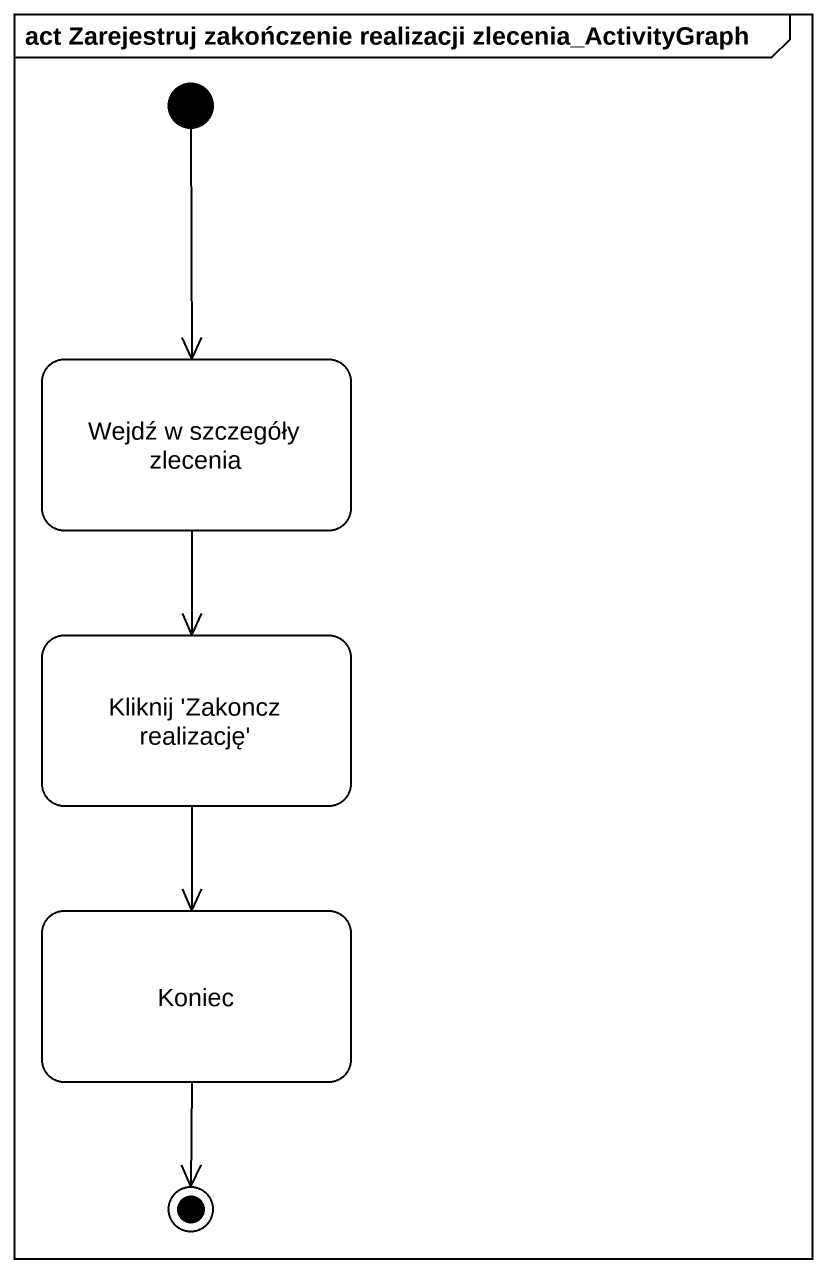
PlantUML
@startuml
mainframe act Zarejestruj zakończenie realizacji zlecenia_ActivityGraph
hide empty description
state "Wejdź w szczegóły zlecenia" as Wejdź_w_szczegóły_zlecenia
state "Kliknij 'Zakoncz realizację'" as Kliknij_Zakoncz_realizację
state Koniec
[*] --> Wejdź_w_szczegóły_zlecenia
Wejdź_w_szczegóły_zlecenia --> Kliknij_Zakoncz_realizację
Kliknij_Zakoncz_realizację --> Koniec
Koniec --> [*]
@enduml
